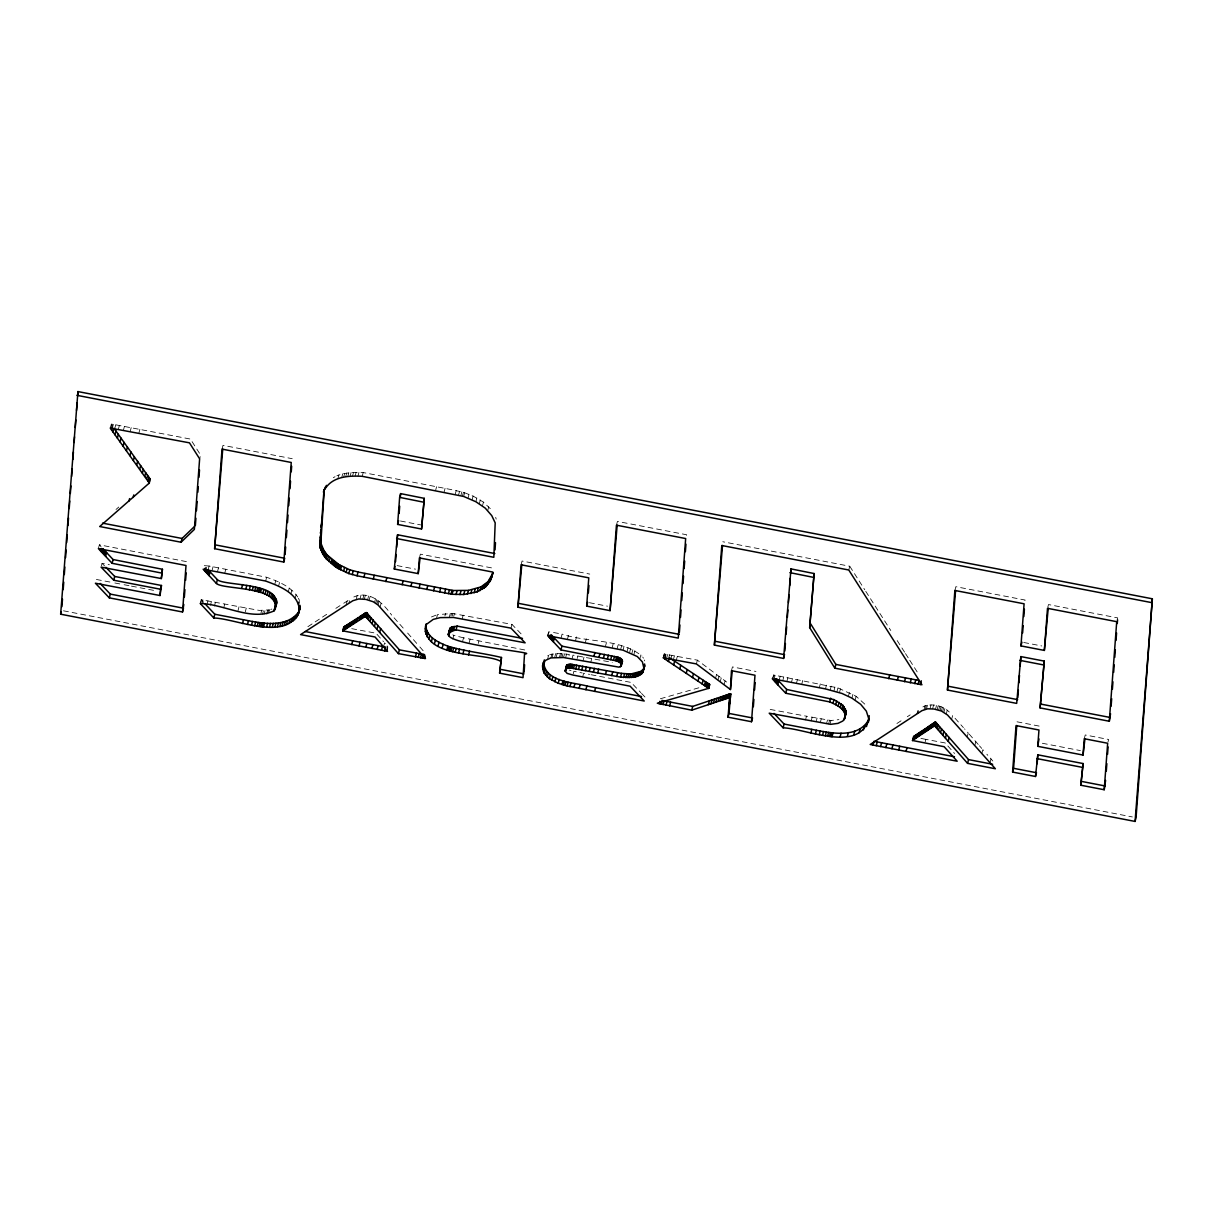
<?xml version="1.0" encoding="UTF-8"?>
<svg xmlns="http://www.w3.org/2000/svg" width="1213" height="1213" viewBox="0 0 1213 1213"><rect width="100%" height="100%" fill="white"/><g stroke="black" fill="none" stroke-linecap="round" stroke-linejoin="round"><path stroke-width="0.75" stroke-dasharray="5 3.75" d="M110.338 427.946L111.323 424.171L113.37 424.368L190.441 439.076L200.615 455.042L199.629 458.817M110.974 427.962L111.96 424.186M112.369 428.144L113.37 424.368M114.765 428.538L115.751 424.777M118.389 429.19L119.374 425.429M123.453 430.13L124.439 426.37M98.389 548.594L99.375 544.834L186.999 561.725M130.216 431.419L131.201 427.658M101.422 565.865L102.074 563.348L109.382 564.742M138.888 433.086L139.874 429.326M222.024 449.113L223.025 445.353L292.227 458.696M208.136 569.807L209.121 566.031L266.633 577.267C278.186 581.361 290.695 586.349 297.731 597.008M200.221 603.468L201.206 599.707L259.264 610.412L269.771 609.805L268.786 613.566M200.676 603.528L201.676 599.753M202.025 603.756L203.011 599.98M212.048 570.535L213.033 566.774M206.983 604.65L207.969 600.89M217.506 571.596L218.492 567.82M210.44 605.302L211.426 601.542M214.443 606.045L215.429 602.285M224.784 573.006L225.785 569.246M223.738 607.819L224.739 604.059M238.021 610.579L239.022 606.803M245.269 611.943L246.254 608.183M265.647 581.027L266.633 577.267M260.947 613.172L261.614 610.67M262.433 614.506L263.433 610.73M263.994 614.43L264.98 610.67M266.633 614.112L267.618 610.336M274.745 584.469L275.73 580.693M267.709 613.869L268.695 610.109M278.565 586.182L279.551 582.422M288.254 591.929L289.255 588.153M290.877 594.021L291.863 590.261M295.123 598.449L296.108 594.688M337.881 478.786L338.867 475.026L342.703 473.813L351.088 472.539L363.218 472.554L451.494 489.643L463.427 492.296L473.1 496.087L483.441 502.121L490.886 509.233M341.717 477.573L342.703 473.813M343.673 477.118L344.659 473.358M345.705 476.754L346.691 472.994M347.843 476.482L348.828 472.721M350.102 476.3L351.088 472.539M352.513 476.193L353.499 472.418M355.121 476.163L356.122 472.388M357.956 476.209L358.942 472.433M362.232 476.315L363.218 472.554M346.114 604.878L347.1 601.117L349.951 599.328L348.965 603.088M356.182 599.419L357.183 595.659C371.891 592.111 383.975 604.18 391.647 615.097M360.034 598.858L361.034 595.083M362.839 598.949L363.824 595.189M364.355 599.131L365.34 595.371M367.615 599.768L368.6 596.008M369.146 600.177L370.132 596.417M374.544 602.467L375.53 598.706M375.757 603.225L376.743 599.449M376.925 604.059L377.91 600.299M378.062 604.984L379.047 601.223M380.078 607.106L381.064 603.346M383.596 646.635L384.582 642.875L385.567 643.982M386.78 650.35L387.159 645.877M387.523 651.381L387.766 646.59M435.588 490.477L436.574 486.716M419.713 556.676L420.38 554.159L493.812 568.321M444.079 492.129L445.065 488.369M455.224 494.373L456.209 490.598M458.559 495.086L459.545 491.326M460.849 495.632L461.85 491.856M462.441 496.056L463.427 492.296M463.669 496.451L464.655 492.69M436.528 618.342L437.514 614.582L452.843 613.52L511.947 624.377L522.257 635.066M468.051 498.088L469.037 494.328M472.115 499.847L473.1 496.087M444.913 615.961L445.58 613.46M475.875 501.742L476.861 497.982M449.31 617.159L450.296 613.399M479.317 503.744L480.318 499.983M450.902 615.946L451.554 613.429M452.191 616.022L452.843 613.52M482.456 505.882L483.441 502.121M453.753 616.204L454.405 613.687M452.798 639.16L453.783 635.4L451.752 634.141M487.747 510.506L488.733 506.746M462.183 618.933L463.169 615.173M462.547 641.601L463.548 637.826L525.517 650.123M469.113 642.935L470.098 639.16M478.271 643.436L478.923 640.919M521.09 564.788L522.075 561.028L589.761 574.083M510.961 628.137L511.947 624.377M547.654 635.657L548.64 631.897L551.066 632.079M547.791 635.567L548.822 632.094M547.639 659.038L548.625 655.263L546.275 656.733M550.884 657.901L551.885 654.141L560.467 653.443L569.322 654.504L568.336 658.265M552.082 657.643L553.067 653.883M554.705 657.31L555.69 653.549M556.176 657.234L557.161 653.458M561.103 637.871L562.089 634.111C587.774 642.829 619.873 638.265 641.935 656.036M559.466 657.219L560.467 653.443M560.694 657.249L561.695 653.489M561.983 657.34L562.968 653.58M567.487 639.099L568.472 635.339M563.545 657.522L564.53 653.762M565.592 657.825L566.577 654.05M575.508 640.661L576.493 636.901M572.005 658.917L573.006 655.156L612.262 662.374M573.233 673.776L573.885 671.274L582.21 672.972M577.161 658.538L577.813 656.036M585.348 642.587L586.334 638.826M616.447 525.184L617.432 521.423L686.649 534.766L685.663 538.542M582.998 660.933L583.984 657.173M582.634 677.021L583.62 673.26L589.579 674.413M590.746 662.374L591.732 658.614M605.423 646.514L606.409 642.754M612.14 647.848L613.126 644.088M617.083 648.864L618.084 645.089M620.616 649.607L621.602 645.847M623.042 650.168L624.028 646.408M627.091 651.457L628.076 647.697M629.592 652.473L630.578 648.697M631.852 653.473L632.852 649.713M633.883 654.489L634.869 650.714M639.903 658.674L640.889 654.914M663.132 657.795L664.284 654.004L697.384 660.16L726.587 682.024M663.299 657.78L664.284 654.004M663.951 657.855L664.936 654.08M665.073 658.022L666.058 654.262M666.604 658.28L667.59 654.52M668.545 658.614L669.531 654.853M670.834 659.038L671.82 655.263M673.458 659.523L674.443 655.748M676.354 660.069L677.354 656.309M696.383 663.92L697.384 660.16M715.564 678.249L716.565 674.473M717.99 680.053L718.975 676.293M720.234 681.751L721.235 677.991M724.1 684.648L725.086 680.887M731.454 670.683L732.44 666.923L755.972 671.456M772.378 678.886L773.742 675.034L837.925 687.907L856.135 696.307L865.794 705.041M772.757 678.795L773.742 675.034M774.121 679.037L775.107 675.277M779.231 679.962L780.217 676.202M782.779 680.629L783.78 676.869M786.903 681.403L787.889 677.642M791.483 682.282L792.468 678.507M796.456 683.222L797.441 679.462M801.732 684.238L802.718 680.478M805.508 719.976L806.493 716.216L830.95 720.507L838.911 719.627M848.766 570.004L849.752 566.244L722.781 541.741M819.336 687.665L820.322 683.905M811.163 721.022L812.149 717.247M816.41 720.658L817.062 718.157M825.462 688.908L826.462 685.148M820.261 722.675L821.262 718.9M830.238 689.939L831.223 686.179M833.953 690.834L834.938 687.074M826.508 723.752L827.493 719.991M828.57 724.085L829.571 720.325M836.94 691.668L837.925 687.907M829.965 724.282L830.95 720.507M839.502 692.517L840.503 688.757M848.418 696.277L849.418 692.517M851.92 698.112L852.906 694.352M855.135 700.083L856.135 696.307M954.874 590.458L955.859 586.698L1025.076 600.041L1024.09 603.801M924.063 709.575L925.049 705.814C933.373 703.495 943.092 705.89 949.263 711.986M925.292 709.241L926.277 705.466M926.474 708.968L927.475 705.208M930.037 708.65L931.023 704.889M932.6 708.817L933.585 705.056M925.185 741.856L925.837 739.354L945.124 742.947L954.601 753.5M935.496 709.271L936.481 705.511M937.149 709.635L938.134 705.86M938.665 710.03L939.65 706.269M940.075 710.484L941.061 706.724M941.409 711.015L942.395 707.255M942.683 711.622L943.669 707.846M943.896 712.304L944.882 708.544M946.276 713.972L947.277 710.212M951.629 719.339L952.614 715.579M967.216 736.776L968.217 733.016L964.532 728.861M974.827 745.434L975.828 741.674M981.863 753.44L982.848 749.679L985.957 753.212M990.02 762.719L991.006 758.944L986.866 754.243M1047.835 607.076L1048.487 604.559L1117.704 617.902L1116.718 621.678M1084.255 738.732L1085.241 734.972L1108.652 739.475L1108 741.992M111.323 424.171L112.536 426.188M116.008 509.46L118.783 507.034M307.875 626.696L326.737 614.294M896.923 723.494L901.047 720.81M335.849 608.35L339.974 605.681M907.309 716.731L910.175 714.882M343.749 603.255L347.1 601.117M333.317 477.695L335.031 476.724M922.911 706.906L925.049 705.814M353.817 596.978L357.183 595.659M431.449 616.962L437.514 614.582M336.88 475.83L338.867 475.026M270.833 609.442L271.848 609.032M549.671 654.823L551.885 654.141M660.388 698.749L701.63 686.998M209.121 566.031L204.3 565.667M553.553 632.519L562.089 634.111M770.194 709.423L806.493 716.216M96.388 579.465L113.006 582.619M114.856 582.983L122.24 584.378M124.09 584.727L129.624 585.788M131.474 586.137L153.626 590.352M351.725 628.652L376.03 633.216L383.52 641.662M925.837 739.354L920.364 738.292M400.457 520.999L420.699 524.911M1023.742 642.481L1041.755 645.953M397.136 565.607L415.528 569.155M589.457 602.709L607.47 606.182M1017.04 721.811L1039.95 726.238M1042.361 743.266L1080.404 750.604M591.065 674.716L631.109 682.434L640.843 692.653M63.501 610.806L1132.335 816.94M463.548 637.826L453.783 635.4M569.2 670.076L571.05 670.607M664.118 654.034L665.755 655.187M102.074 563.348L104.606 565.971M641.541 693.396L645.21 697.263M201.206 599.707L203.678 602.345M99.375 544.834L101.058 546.669M955.04 718.263L963.38 727.573M774.167 676.05L773.363 675.125M394.058 617.796L405.339 630.487M407.629 633.065L418.621 645.543M991.006 758.944L992.825 761.006M978.239 744.433L968.217 733.016M979.452 745.813L981.726 748.391M419.865 646.954L424.383 652.154M909.765 660.281L917.832 672.942M849.752 566.244L864.763 589.761M865.764 591.338L890.797 630.517M897.195 640.57L904.655 652.26M905.505 653.595L908.916 658.947M642.799 657.203L643.421 658.174M298.428 598.221L299.49 600.556M644.315 660.008L644.619 660.903M495.692 517.314L496.178 519.103"/><path stroke-width="1.5" d="M550.247 638.508L551.248 634.733L561.953 646.15L618.024 657.234L621.374 658.947L622.466 661.403L620.874 666.331L618.964 667.15L563.545 657.522L550.884 657.901L545.289 660.494L542.545 666.043L544.197 673.215L549.398 678.674L558.223 683.237L567.123 685.952L644.224 701.023L630.123 686.194L572.9 675.034L567.062 673.382L565.288 671.138L566.335 668.454L570.989 668.09L620.54 677.127L634.49 677.218L641.571 673.882L643.921 668.393L642.42 661.934L637.295 656.536L623.042 650.168L547.654 635.657L560.952 649.91L617.038 660.994L620.92 663.299L620.874 666.331M641.525 696.55L586.895 685.997C572.142 682.07 545.653 682.085 543.53 662.283M299.262 610.23C298.898 593.324 278.96 585.94 265.647 581.027L203.162 569.215L216.414 583.468C223.101 590.049 284.312 585.682 273.986 610.912C251.243 621.374 224.132 604.165 200.221 603.468L213.822 618.008C236.05 618.281 292.576 645.164 300.248 606.47L298.686 613.429M273.986 610.912L274.987 607.152C285.298 581.922 224.087 586.288 217.4 579.693L207.969 569.625L206.983 573.385M183.815 604.499L182.541 611.989L109.306 597.857L95.402 583.226L160.025 595.522L160.495 589.245L113.734 580.223L101.088 567.123L161.329 578.571L162.436 569.261L113.082 559.542L102.893 548.655L101.907 552.415L112.096 563.302L161.45 573.021M162.436 569.261L161.329 578.571M729.68 697.596L728.027 717.186L751.514 721.72L752.515 717.96L729.013 713.426L730.666 693.669L729.68 697.596L691.728 710.166L657.325 703.222L708.741 688.302L709.726 684.526L669.455 657.704L668.469 661.464L708.741 688.302M324.22 490.158L320.839 542.984L323.765 550.277L327.07 554.902L338.973 564.652L349.784 569.807L358.062 572.02L453.04 590.504L468.4 590.382L480.924 586.925L487.975 581.709L492.812 573.218L490.386 580.587L485.564 586.895L477.194 591.853L463.745 594.506L452.04 594.279L357.077 575.796L348.798 573.582L337.987 568.412L326.085 558.677L322.764 554.038L319.853 546.745L324.023 489.582M668.469 661.464L663.132 657.795L696.383 663.92L730.453 689.545L731.454 670.683L754.986 675.232L751.514 721.72M732.243 670.698L730.453 689.545M495.04 549.898L495.495 542.605M524.137 672.063L524.592 664.739M421.548 529.02L424.277 498.346L400.624 493.615L399.638 497.375L397.621 524.41L421.548 529.02L424.277 498.346M809.662 627.621L814.105 573.537L790.967 568.897L783.598 658.432L714.381 645.089L721.796 545.501L848.766 570.004L921.925 684.754L834.847 668.166L809.662 627.621L814.105 573.537M60.65 614.203L77.935 391.572L1152.35 598.797L1136.05 817.668L1135.065 821.428L60.65 614.203L61.302 611.701M61.924 606.667L62.485 599.116M63.182 589.685L63.743 582.134M64.304 574.598L64.865 567.047M65.578 557.616L66.139 550.065M66.7 542.514L67.261 534.963M67.958 525.532L68.519 517.996M69.217 508.55L69.778 501.014M70.339 493.464L70.915 485.913M71.612 476.482L72.174 468.931M72.871 459.5L73.432 451.949M74.145 442.518L74.554 436.862M75.267 427.431L75.828 419.88M76.525 410.449L77.086 402.898M77.647 395.347L77.935 391.572M105.865 567.29L114.719 576.463L161.481 585.485L160.025 595.522M182.541 611.989L186.014 565.485L98.389 548.594L101.907 552.415M184.361 597.054L184.922 589.624M185.604 580.33L186.165 572.885M195.354 525.638L195.915 518.209M196.461 510.779L197.158 501.5M197.855 492.205L198.265 486.625M198.962 477.346L199.508 469.916M214.625 548.701L222.024 449.113L291.241 462.471L283.827 562.059L214.625 548.701L222.737 449.113M285.1 554.523L285.662 547.018M286.359 537.617L286.92 530.096M287.481 522.591L288.042 515.07M288.739 505.669L289.301 498.164M289.998 488.763L290.559 481.258M291.256 471.857L291.666 466.217M420.123 557.646L418.227 573.628L394.301 569.018L397.561 534.781L494.813 553.537M395.559 561.664L396.09 554.493M396.621 547.336L397.561 534.781M399.153 513.433L399.684 506.23M400.351 497.224L400.624 493.615M418.227 573.628L419.395 557.919L492.827 572.081L491.826 576.994M424.944 628.956L426.536 624.301L433.238 619.388L440.319 617.614L453.419 617.462L510.961 628.137L525.138 642.845L456.103 629.85C416.393 642.086 544.516 653.094 524.532 653.883L523.03 677.658L499.604 673.139L501.485 657.476C483.744 653.185 465.367 651.411 447.855 646.195C438.575 642.572 425.854 636.901 425.93 625.195C421.669 658.629 484.912 652.382 500.484 661.237M499.604 673.139L501.485 657.476M610.078 610.639L616.447 525.184L685.663 538.542L678.249 638.114L517.936 607.197L521.09 564.788L588.775 577.843L586.667 606.121L610.078 610.639L617.159 525.138M517.936 607.197L521.802 564.712M588.366 592.93L588.927 585.394M679.371 632.473L679.932 624.968M680.493 617.447L681.054 609.927M681.751 600.541L682.312 593.021M683.01 583.62L683.571 576.114M684.132 568.594L684.693 561.073M685.39 551.688L685.952 544.167M714.381 645.089L722.493 545.501M753.334 706.8L753.895 699.355M754.577 690.061L755.138 682.616M784.856 650.941L785.418 643.481M786.1 634.156L786.661 626.712M787.358 617.387L787.904 609.927M788.465 602.467L789.026 595.007M789.708 585.682L790.27 578.222M790.694 572.627L790.967 568.897M1110.562 713.729L1109.304 721.25L1040.087 707.907L1044.272 661.1L1020.861 656.597L1016.676 703.388L947.459 690.045L954.874 590.458L1024.09 603.801L1020.952 645.907L1044.363 650.426L1048.214 608.213M947.459 690.045L955.586 590.458M1017.798 697.763L1018.359 690.273M1018.92 682.783L1019.481 675.307M1020.178 665.952L1020.861 656.597M1022.62 632.989L1023.165 625.665M1023.848 616.522L1024.394 609.199M1016.767 725.541L1013.583 768.314L1036.478 772.726L1035.493 776.487L1012.597 772.075L1016.054 725.586L1038.965 729.999L1037.737 746.329L1083.042 755.062L1084.968 738.596M1040.087 707.907L1044.272 661.1M1044.363 650.426L1047.501 608.32L1116.718 621.678L1109.304 721.25M1035.493 776.487L1037.812 754.82L1083.118 763.553L1080.798 785.22L1104.209 789.739L1105.604 780.399M1037.145 763.765L1037.812 754.82M1038.995 738.944L1037.737 746.329M1080.798 785.22L1083.118 763.553M1083.042 755.062L1084.255 738.732L1107.666 743.251L1104.209 789.739M1106.301 771.104L1106.847 763.659M1107.545 754.365L1108.091 746.92M1111.123 706.224L1111.684 698.703M1112.382 689.302L1112.943 681.797M1113.64 672.396L1114.201 664.876M1114.762 657.37L1115.323 649.85M1116.021 640.449L1116.582 632.943M1117.279 623.543L1117.567 619.782M1135.065 821.428L1152.35 598.797M845.112 717.338C845.961 708.786 836.106 704.723 829.662 701.902L785.706 693.23L775.592 682.449L776.593 678.674L786.691 689.454L833.968 699.598L842.974 705.39L846.265 711.94L844.627 718.718L842.792 721.038L837.925 723.388L830.678 724.328L769.209 713.183L783.113 727.815C806.418 728.528 862.428 754.956 869.281 715.746M300.096 607.758L298.034 615.203M111.551 429.948L110.231 428.053L189.455 442.836L199.629 458.817L194.368 529.414L181.055 542.226L99.709 526.533L149.305 483.047L111.551 429.948L112.203 427.431M113.021 432.04L114.007 428.28L149.972 478.786L149.305 483.047M114.977 434.785L115.978 431.024M117.358 438.12L118.343 434.36M120.102 441.957L121.088 438.181M123.135 446.202L124.135 442.442M126.425 450.796L127.426 447.021M100.558 550.96L101.21 548.443M101.179 551.627L101.831 549.11M102.741 553.295L103.727 549.534M103.636 554.265L104.621 550.505M129.912 455.648L130.898 451.873M104.591 555.296L105.576 551.536M105.592 556.358L106.577 552.597M133.385 460.5L134.385 456.725M136.675 465.079L137.66 461.304M112.096 563.302L113.082 559.542M128.927 501.105L129.594 498.604M139.692 469.31L140.678 465.549M133.112 497.451L133.779 494.934M109.306 597.857L110.292 594.097L100.179 583.453M113.734 580.223L114.719 576.463M142.391 473.131L143.377 469.355M144.741 476.436L145.727 472.661M146.652 479.15L147.637 475.39M148.092 481.227L149.078 477.452M148.987 482.547L149.972 478.786M148.896 483.456L149.548 480.954M160.495 589.245L161.481 585.485M181.055 542.226L182.056 538.466L194.035 526.927M204.512 570.732L205.164 568.215M205.209 571.49L206.195 567.729M206.043 572.384L206.695 569.883M207.999 574.477L208.985 570.716M209.076 575.629L210.061 571.869M216.414 583.468L217.4 579.693M213.822 618.008L214.807 614.248L204.906 603.665M241.645 588.335L242.63 584.575M245.799 589.154L246.8 585.394M249.332 589.867L250.318 586.091M242.524 623.527L243.51 619.752C261.401 623.27 286.693 628.819 299.02 611.443M252.289 590.458L253.274 586.698M254.715 590.989L255.7 587.213M247.482 624.468L248.468 620.692M256.701 591.428L257.687 587.668M258.293 591.808L259.279 588.047M259.552 592.141L260.537 588.381M251.485 625.211L252.471 621.435M260.537 592.444L261.538 588.684M262.842 593.263L263.828 589.503M254.685 625.787L255.67 622.026M265.01 594.203L265.996 590.443M257.217 626.211L258.202 622.451M267.042 595.234L268.028 591.474M259.218 626.53L260.219 622.754M260.84 626.742L261.841 622.982M268.907 596.356L269.893 592.596M262.235 626.878L263.221 623.118M270.59 597.539L271.576 593.779M263.509 626.969L264.495 623.209M272.076 598.767L273.061 595.007M273.35 600.056L274.335 596.296M266.587 627.106L267.573 623.346M283.827 562.059L284.494 559.542M274.381 601.36L275.366 597.6M275.154 602.694L276.139 598.934M275.518 603.634L276.503 599.859M269.513 627.151L270.499 623.376M275.745 604.605L276.746 600.844M274.593 610.23L275.578 606.47M275.867 605.621L276.852 601.86M275.078 609.442L276.837 602.861M272.303 627.076L273.289 623.315M274.957 626.909L275.942 623.133M277.474 626.621L278.474 622.86M279.885 626.242L280.87 622.481M282.189 625.741L283.175 621.981M284.388 625.15L285.373 621.374M286.495 624.437L287.481 620.677M288.921 623.437L289.907 619.676M323.371 492.084L325.433 486.974M324.781 489.491L326.403 485.367M291.075 622.345L292.06 618.569M292.97 621.132L293.955 617.372M298.504 604.317L299.156 601.815M294.623 619.828L295.608 616.068M296.002 618.403L296.988 614.642M299.262 607.789L299.929 605.287M297.14 616.871L298.125 613.111M299.308 608.987L299.975 606.485M320.793 526.912L321.779 523.137M320.338 533.144L321.324 529.368M320.005 537.89L321.005 534.114M319.807 541.377L320.793 537.617M319.716 543.864L320.702 540.088M319.732 545.562L320.717 541.802M319.853 546.745L320.839 542.984M320.05 547.624L321.036 543.864M320.323 548.458L321.309 544.682M321.081 550.475L322.067 546.714M321.9 552.324L322.885 548.564M322.764 554.038L323.765 550.277M323.75 555.645L324.735 551.87M324.841 557.176L325.827 553.401M326.085 558.677L327.07 554.902M327.51 560.179L328.496 556.418M329.132 561.74L330.118 557.98M330.997 563.378L331.983 559.618M332.18 564.379L333.166 560.618M333.226 565.228L334.212 561.467M334.166 565.971L335.152 562.21M335.076 566.623L336.062 562.862M335.971 567.229L336.971 563.469M336.926 567.805L337.927 564.045M337.987 568.412L338.973 564.652M339.185 569.049L340.171 565.288M340.58 569.761L341.566 566.001M343.567 571.293L344.553 567.532M346.099 572.521L347.1 568.761M348.798 573.582L349.784 569.807M352.255 574.613L353.241 570.853M342.718 630.851L365.401 616.34L398.425 653.625L425.49 658.538L378.062 604.984L373.286 601.784L365.962 599.419L358.73 598.949L352.831 600.738L300.597 634.596L387.523 651.381L375.044 636.992L342.718 630.851L343.764 627.045L366.402 612.58L399.411 649.85L424.611 654.611M357.077 575.796L358.062 572.02M342.976 630.912L344.143 626.772M343.476 630.335L344.462 626.56M343.855 630.078L344.841 626.317M344.295 629.79L345.28 626.029M344.795 629.471L345.781 625.696M345.326 629.122L346.312 625.362M345.902 628.759L346.888 624.998M346.6 628.304L347.585 624.543M347.509 627.712L348.495 623.952M348.601 627L349.587 623.224M349.829 626.181L350.815 622.405M351.194 625.271L352.179 621.511M363.885 577.236L364.87 573.476M352.619 624.316L353.605 620.556M354.12 623.315L355.106 619.555M355.621 622.314L356.607 618.539M357.107 621.299L358.108 617.538M351.725 644.543L352.71 640.782L385.719 647.12M359.412 619.752L360.397 615.992M361.247 618.539L362.232 614.779M362.657 617.629L363.642 613.869M373.255 579.117L374.241 575.356M363.718 616.977L364.704 613.217M364.491 616.583L365.477 612.808M365.022 616.371L366.023 612.61M365.401 616.34L366.402 612.58M365.689 616.447L366.675 612.671M365.932 616.644L366.917 612.883M366.326 617.083L367.312 613.308M359.048 645.968L360.034 642.208M367.19 618.054L368.176 614.294M368.494 619.509L369.48 615.749M370.162 621.42L371.148 617.644M397.621 524.41L398.607 520.65M365.81 647.272L366.796 643.512M372.179 623.694L373.164 619.934M385.81 581.573L386.795 577.797M374.468 626.302L375.454 622.527M371.891 648.439L372.876 644.679M376.985 629.168L377.971 625.408M394.301 569.018L394.953 566.501M379.699 632.261L380.685 628.501M377.152 649.455L378.138 645.68M381.473 650.274L382.459 646.514M384.718 650.881L385.385 648.379M402.17 584.742L403.156 580.966M410.858 586.425L411.844 582.649M398.425 653.625L399.411 649.85M419.091 588.017L420.077 584.241M426.733 589.488L427.719 585.712M415.468 656.9L416.453 653.14M433.632 590.807L434.618 587.047M425.445 626.499L426.097 623.982M418.242 657.431L419.228 653.655M425.035 631.67L426.036 627.909M425.748 634.293L426.733 630.533M420.486 657.84L421.487 654.08M427.037 636.84L428.022 633.08M422.276 658.159L423.261 654.398M439.652 591.959L440.637 588.199M423.625 658.371L424.292 655.869M428.917 639.296L429.918 635.536M424.58 658.507L425.247 656.006M431.388 641.662L432.374 637.902M444.64 592.914L445.641 589.139M434.421 643.921L435.406 640.146M448.476 593.627L449.462 589.867M450.993 594.097L451.979 590.322M438.014 646.059L439 642.284M452.04 594.279L453.04 590.504M456.043 594.567L457.028 590.807M442.169 648.076L443.154 644.315M448.34 633.974L450.417 627.849L457.089 626.09L522.485 638.402M448.355 634.414L450.023 628.258M448.431 634.854L450.417 627.849M448.567 635.278L449.568 631.518M448.795 635.718L449.462 633.201M449.902 631.245L450.887 627.485M450.463 630.927L451.448 627.166M459.954 594.643L460.94 590.883M451.13 630.654L452.115 626.894M451.873 630.426L452.858 626.666M446.869 649.971L447.855 646.195M452.707 630.244L453.692 626.484M448.082 650.395L449.068 646.635M453.647 630.123L454.632 626.363M463.745 594.506L464.746 590.746M449.326 650.805L450.311 647.029M456.103 629.85L457.089 626.09M450.781 651.199L451.767 647.439M467.414 594.143L468.4 590.382M452.676 651.669L453.662 647.894M455.193 652.215L456.179 648.455M470.887 593.582L471.872 589.821M458.544 652.928L459.545 649.152M474.162 592.808L475.147 589.048M477.194 591.853L478.18 588.078M462.957 653.807L463.942 650.047M479.939 590.686L480.924 586.925M482.38 589.351L483.365 585.576M484.032 588.199L485.018 584.423M485.564 586.895L486.565 583.135M468.597 654.929L469.583 651.169M486.989 585.47L487.975 581.709M488.263 583.938L489.248 580.178M489.4 582.301L490.386 578.54M490.386 580.587L491.371 576.827M491.189 578.813L492.933 572.612M549.428 637.613L550.08 635.096M542.545 666.043L543.394 662.207M543.651 662.389L544.319 659.887M542.545 667.484L543.53 663.723M542.711 669.03L543.697 665.255M551.187 639.509L552.188 635.748M543.257 671.168L544.243 667.408M552.233 640.616L553.219 636.855M544.197 673.215L545.198 669.455M553.34 641.798L554.326 638.038M545.532 675.141L546.517 671.38M547.26 676.96L548.261 673.2M549.398 678.674L550.384 674.913M551.93 680.296L552.916 676.536M560.952 649.91L561.953 646.15M554.872 681.812L555.857 678.052M558.223 683.237L559.208 679.462M565.243 670.334L566.85 665.012L570.701 664.239L621.526 673.367L630.79 674.003L640.964 671.365L643.678 668.848L644.77 665.679L642.951 672.199M565.288 671.138L566.85 665.012M561.998 684.572L562.984 680.796M565.349 671.411L566.001 668.894M566.335 668.454L567.32 664.679M566.941 668.211L567.927 664.451M567.699 668.06L568.685 664.299M563.408 684.996L564.394 681.236M568.624 667.999L569.61 664.239M565.015 685.451L566.016 681.676M569.716 668.014L570.701 664.239M586.667 606.121L587.668 602.361M570.989 668.09L571.975 664.33M567.123 685.952L568.109 682.191M571.914 668.211L572.9 664.451M573.537 668.484L574.522 664.709M569.989 686.588L570.989 682.813M575.766 668.863L576.751 665.103M578.525 669.349L579.526 665.588M573.901 687.392L574.886 683.616M581.755 669.94L582.74 666.164M579.117 688.423L580.102 684.663M585.363 670.592L586.349 666.832M589.275 671.32L590.261 667.559M593.945 656.278L594.946 652.518M585.909 689.757L586.895 685.997M593.415 672.108L594.4 668.348M598.964 657.264L599.95 653.504M597.706 672.927L598.691 669.167M594.582 691.44L595.568 687.68M603.452 658.159L604.438 654.383M607.395 658.947L608.38 655.172M605.499 674.428L606.485 670.668M610.746 659.629L611.731 655.869M613.49 660.206L614.475 656.43M615.598 660.66L616.583 656.9M611.746 675.596L612.732 671.835M617.038 660.994L618.024 657.234M617.781 661.206L618.766 657.446M618.797 661.646L619.782 657.886M619.661 662.146L620.662 658.386M616.689 676.49L617.675 672.73M620.374 662.707L621.374 658.947M620.92 663.299L621.92 659.538M620.45 666.756L621.101 664.239M621.299 663.92L622.284 660.145M621.283 665.77L622.481 660.782M620.54 677.127L621.526 673.367M623.558 677.551L624.543 673.776M625.938 677.764L626.939 674.003M627.955 677.84L628.941 674.064M629.805 677.779L630.79 674.003M631.73 677.612L632.716 673.852M633.156 677.445L634.141 673.685M634.49 677.218L635.476 673.458M635.748 676.915L636.749 673.154M636.931 676.566L637.932 672.806M638.038 676.141L639.024 672.381M639.054 675.671L640.039 671.911M639.979 675.125L640.964 671.365M640.828 674.534L641.813 670.774M641.571 673.882L642.556 670.107M642.011 673.427L642.996 669.667M642.39 673.018L643.375 669.258M643.951 666.468L644.619 663.966M642.693 672.609L643.678 668.848M643.982 667.408L644.649 664.906M664.769 658.947L665.421 656.445M659.235 703.813L659.887 701.311M660.842 704.177L661.51 701.66M663.071 704.632L664.057 700.856L692.714 706.406L730.544 693.684M673.64 664.982L674.64 661.221M665.982 705.208L666.968 701.448M669.667 705.921L670.653 702.16M679.75 669.091L680.736 665.331M686.209 673.442L687.21 669.682M692.471 677.627L693.457 673.867M697.975 681.297L698.961 677.536M691.728 710.166L692.714 706.406M702.13 684.056L703.115 680.296M704.404 685.527L705.39 681.767M705.117 685.982L706.102 682.206M705.799 686.406L706.785 682.646M706.436 686.816L707.422 683.04M707.027 687.18L708.013 683.419M707.558 687.513L708.544 683.753M707.998 687.801L708.983 684.041M708.362 688.029L709.347 684.268M708.528 688.499L709.59 684.435M708.347 704.677L709.332 700.917M710.939 703.813L711.925 700.037M713.487 702.964L714.472 699.188M715.913 702.13L716.913 698.37M718.202 701.372L719.188 697.596M720.264 700.659L721.25 696.899M722.069 700.053L723.054 696.277M723.539 699.537L724.525 695.777M724.646 699.143L725.632 695.383M725.51 698.84L726.496 695.064M726.344 698.536L727.33 694.776M727.118 698.263L728.103 694.503M727.815 698.036L728.801 694.261M728.422 697.824L729.407 694.063M728.922 697.657L729.908 693.897M729.301 697.536L730.302 693.76M729.635 698.794L730.666 694.291M729.559 699.78L730.56 696.019M729.468 700.978L730.469 697.202M729.362 702.357L730.347 698.582M729.24 703.889L730.226 700.128M729.089 705.557L730.074 701.796M728.027 717.186L729.013 713.426M775.592 682.449L774.667 681.433L775.319 678.916M776.638 683.571L777.639 679.811M783.598 658.432L784.25 655.93M777.776 684.784L778.761 681.024M785.706 693.23L786.691 689.454M783.113 727.815L784.098 724.055L773.985 713.411M810.83 733.122L811.815 729.362C830.662 733.122 858.47 739.339 869.251 718.869L868.265 722.63M815.363 733.971L816.349 730.211M834.847 668.166L835.848 664.406L810.648 623.846M819.245 734.699L820.231 730.923M829.662 701.902L830.647 698.142M822.55 735.29L823.536 731.53M832.982 703.373L833.968 699.598M825.325 735.775L826.311 732.015M835.712 704.692L836.712 700.932M827.6 736.155L828.585 732.394M829.449 736.443L830.435 732.682M838.138 706.102L839.123 702.342M830.905 736.64L831.891 732.864M832.027 736.746L833.013 732.986M840.23 707.604L841.231 703.843M841.989 709.165L842.974 705.39M843.384 710.757L844.369 706.997M844.4 712.395L845.385 708.635M845.036 714.048L846.022 710.287M843.854 719.946L844.506 717.444M844.627 718.718L846.265 711.94M840.093 736.973L841.079 733.213M847.371 736.336L848.357 732.576M853.755 734.911L854.74 731.151M859.138 732.758L860.123 728.998M863.413 729.953L864.399 726.193M866.491 726.557L867.477 722.796M888.704 678.643L889.705 674.883L919.09 680.463L918.105 684.223M873.026 745.055L957.178 761.218L944.139 746.708L912.419 740.476L934.495 725.783L967.565 763.356L995.373 768.754L947.489 714.973L941.409 711.015L933.995 709.014L927.657 708.786L921.925 710.666L870.221 744.479L873.026 745.055L874.012 741.295L954.51 756.76M876.271 745.707L877.272 741.931M897.362 680.326L898.348 676.566M880.593 746.541L881.578 742.781M885.854 747.572L886.839 743.812M904.519 681.691L905.505 677.931M891.934 748.739L892.92 744.979M910.296 682.798L911.281 679.037M914.784 683.632L915.77 679.871M898.697 750.043L899.697 746.283M920.318 684.602L921.319 680.827M906.035 751.454L907.021 747.693M917.437 713.38L918.105 710.879M912.57 740.582L913.571 736.594L935.481 722.023L968.55 759.596L992.659 764.266M912.964 740.082L913.95 736.306M913.556 739.672L914.541 735.897M914.314 739.142L915.299 735.381M915.239 738.505L916.224 734.744M916.3 737.792L917.286 734.032M917.483 737.004L918.468 733.243M918.741 736.155L919.727 732.394M920.076 735.275L921.061 731.5M921.455 734.35L922.456 730.575M922.881 733.41L923.866 729.635M924.276 732.47L925.261 728.695M925.655 731.545L926.641 727.785M926.959 730.681L927.945 726.921M928.157 729.862L929.143 726.102M929.234 729.149L930.219 725.389M930.144 728.528L931.129 724.768M930.871 728.043L931.857 724.282M931.478 727.633L932.463 723.873M932.054 727.239L933.04 723.479M932.6 726.89L933.585 723.13M933.085 726.572L934.071 722.812M933.525 726.299L934.51 722.539M933.889 726.087L934.889 722.326M934.192 725.92L935.178 722.16M934.389 725.814L935.481 722.023M934.798 726.102L935.784 722.341M935.617 726.981L936.603 723.221M936.876 728.376L937.861 724.616M938.528 730.241L939.514 726.481M940.545 732.516L941.531 728.755M942.865 735.139L943.85 731.378M945.427 738.065L946.428 734.305M948.217 741.234L949.203 737.474M967.565 763.356L968.55 759.596M1020.952 645.907L1021.937 642.147M1012.597 772.075L1013.583 768.314M846.098 713.578L844.839 716.186M566.532 665.437L566.335 667.65M449.72 628.728L449.416 631.094M325.736 487.884C333.727 476.284 349.496 475.572 362.232 476.315L463.669 496.451L475.875 501.742L485.261 508.141L491.735 515.601L495.192 522.864L493.827 557.298L396.575 538.542M343.764 627.045L344.719 627.303M76.95 395.332L1151.364 602.558M1019.875 660.357L1043.286 664.876M102.544 523.137L182.056 538.466M215.611 544.94L284.812 558.283M518.921 603.437L679.235 634.354M715.367 641.328L784.584 654.671M948.445 686.285L1017.662 699.628M1041.072 704.147L1110.289 717.49M1036.827 758.58L1082.117 767.313M214.807 614.248L243.51 619.752M110.292 594.097L183.542 608.213M500.59 669.364L524.016 673.882M1081.784 781.46L1105.195 785.979M784.098 724.055L811.815 729.362M835.848 664.406L889.705 674.883M305.236 631.533L352.71 640.782M789.981 572.657L813.119 577.297M399.638 497.375L423.292 502.121M661.828 700.401L664.057 700.856M774.667 681.433L772.272 678.734L825.462 688.908L841.974 693.457L851.92 698.112L860.654 704.298L866.325 711.121L868.614 718.248"/></g></svg>
